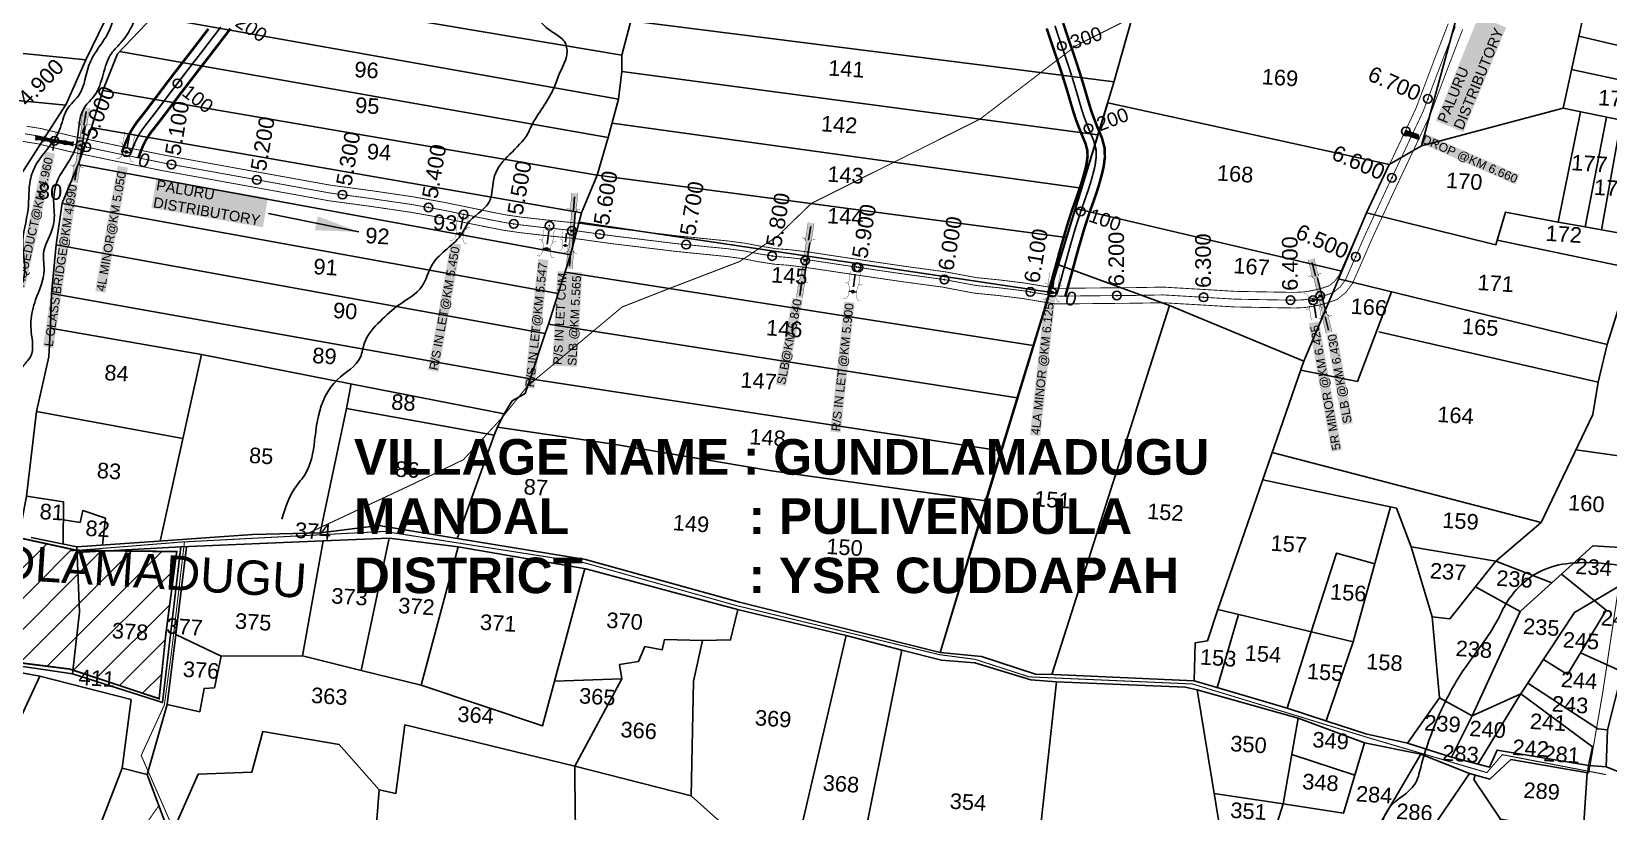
# Model space of a CAD drawing. Header units: inches. Extents: x 198958 to 218693, y 1596361 to 1611769.
# Drawn here: x 203232 to 205051, y 1603020 to 1603920 of the extents above; entities that cross this region are included whole.
import ezdxf
from ezdxf.enums import TextEntityAlignment as Align

# ---------------------------------------------------------------- set-up
doc = ezdxf.new("R2010")
doc.units = ezdxf.units.IN
doc.header["$LTSCALE"] = 15
doc.header["$MEASUREMENT"] = 0
doc.header["$PDMODE"] = 32
doc.header["$PDSIZE"] = 10
doc.linetypes.add('ACAD_ISO02W100', pattern=[15, 12, -3])
doc.linetypes.add('HIDDEN2', pattern=[0.1875, 0.125, -0.0625])
for name, color, linetype in [('CANAL1', 7, 'Continuous'), ('CHANAGE', 1, 'Continuous'), ('CSMark', 72, 'Continuous'), ('PLOTS', 7, 'Continuous'), ('PLOTS NO', 7, 'Continuous'), ('RE REMARKS', 7, 'Continuous'), ('ROAD', 1, 'Continuous'), ('ROADS', 1, 'Continuous'), ('STREAMS', 4, 'Continuous'), ('STRUCTURE', 5, 'Continuous'), ('TEXT', 1, 'Continuous'), ('text2', 7, 'Continuous')]:
    doc.layers.add(name, color=color, linetype=linetype)
doc.styles.get("Standard").update_dxf_attribs({"font": 'arial.ttf'})
doc.dimstyles.get("Standard").update_dxf_attribs({"dimtxt": 0.18, "dimasz": 0.18, "dimexe": 0.18, "dimexo": 0.0625, "dimgap": 0.09, "dimtad": 0, "dimtih": 1, "dimtoh": 1, "dimdec": 4, "dimzin": 0, "dimdsep": 46, "dimtxsty": 'Standard', "dimcen": 0.09, "dimadec": 0, "dimazin": 0, "dimtfac": 1, "dimtdec": 4, "dimtofl": 0, "dimtmove": 0, "dimatfit": 3, "dimfxl": 1, "dimtolj": 1, "dimtzin": 0, "dimarcsym": 0})

# ---------------------------------------------------------------- blocks, each defined once
blk = doc.blocks.new('DROP')
h = blk.add_hatch()
h.set_pattern_fill('ANSI31', color=1, scale=10, angle=45)
h.set_pattern_definition([(90, (-324.4107, -25.7687), (-1.25, 0), [])])
h.paths.add_polyline_path([(-9.9, -4.3), (-13.8, 4.1), (13.8, 4.1), (10.2, -4.3)])
at = {"layer": 'STRUCTURE', "color": 5, "const_width": 0.49}
blk.add_lwpolyline([(-9.9, -4.3), (-13.8, 4.1), (13.8, 4.1), (10.2, -4.3), (-9.9, -4.3)], dxfattribs=at)
at = {"layer": 'STRUCTURE', "color": 5}
blk.add_circle((0, 0), 1.33, dxfattribs=at)
blk = doc.blocks.new('OT')
at = {"layer": 'STRUCTURE', "color": 190}
for points, const_width in [([(769751.4, 1706595.8), (769729.4, 1706595.8)], 0.5), ([(769775.2, 1706601.8), (769775.2, 1706597.8), (769769.2, 1706593.8), (769761.8, 1706593.8), (769754.4, 1706593.8), (769748.4, 1706597.8), (769748.4, 1706601.8)], 0.5), ([(769761.8, 1706593.8), (769761.8, 1706581)], 2.5), ([(769751.4, 1706579), (769729.4, 1706579)], 0.5), ([(769748.4, 1706573), (769748.4, 1706577), (769754.4, 1706581), (769761.8, 1706581), (769761.8, 1706581), (769761.8, 1706581), (769769.2, 1706581), (769775.2, 1706577), (769775.2, 1706573)], 0.5)]:
    blk.add_lwpolyline(points, dxfattribs=dict(at, const_width=const_width))
at = {"layer": 'STRUCTURE', "color": 0}
blk.add_circle((769761.8, 1706587.4), 1.87, dxfattribs=at)
blk.add_leader([(769732.6, 1706587.4), (769753.8, 1706587.4)], dimstyle='Standard', override={"dimasz": 10, "dimgap": 0.09, "dimtad": 0}, dxfattribs=at)
blk = doc.blocks.new('AQUEDUCT')
at = {"layer": 'STRUCTURE'}
h = blk.add_hatch(dxfattribs=at)
h.set_pattern_fill('DASH', color=256, scale=8, angle=-90, style=0)
h.set_pattern_definition([(270, (-1706662.7411, 769762.6106), (1, -1), [1, -1])])
edge = h.paths.add_edge_path()
edge.add_spline(control_points=[(6.5, -63.1), (6.2, -62.6), (5.2, -61.2), (4.6, -58.3), (4.1, -54.4), (3.3, -48.8), (4.1, -41.4), (5.4, -35.8), (6, -33)], knot_values=[0, 0, 0, 0, 1.613557, 5.24513, 8.624976, 13.470124, 22.190216, 30.746377, 30.746377, 30.746377, 30.746377], degree=3, periodic=0)
edge.add_line((6, -33), (4, -30))
edge.add_line((4, -30), (4, 30))
edge.add_line((4, 30), (6, 33))
edge.add_spline(control_points=[(6, 33), (5.3, 35.8), (3.9, 41.3), (2.8, 48.7), (3.5, 54.4), (3.9, 58.3), (4.4, 61.2), (5.4, 62.6), (5.7, 63.1)], knot_values=[0, 0, 0, 0, 8.556161, 17.276253, 22.121402, 25.501247, 29.13282, 30.746377, 30.746377, 30.746377, 30.746377], degree=3, periodic=0)
edge.add_line((5.7, 63.1), (-6.5, 63.1))
edge.add_spline(control_points=[(-6.5, 63.1), (-6.2, 62.6), (-5.2, 61.2), (-4.6, 58.3), (-4.1, 54.4), (-3.3, 48.8), (-4.1, 41.4), (-5.4, 35.8), (-6, 33)], knot_values=[0, 0, 0, 0, 1.613557, 5.24513, 8.624976, 13.470124, 22.190216, 30.746377, 30.746377, 30.746377, 30.746377], degree=3, periodic=0)
edge.add_line((-6, 33), (-4, 30))
edge.add_line((-4, 30), (-4, -30))
edge.add_line((-4, -30), (-6, -33))
edge.add_spline(control_points=[(-6, -33), (-5.3, -35.8), (-3.9, -41.3), (-2.8, -48.7), (-3.5, -54.4), (-3.9, -58.3), (-4.4, -61.2), (-5.4, -62.6), (-5.7, -63.1)], knot_values=[0, 0, 0, 0, 8.556161, 17.276253, 22.121402, 25.501247, 29.13282, 30.746377, 30.746377, 30.746377, 30.746377], degree=3, periodic=0)
edge.add_line((-5.7, -63.1), (6.5, -63.1))
blk.add_circle((0, 0), 0.938)
at = {"layer": 'STRUCTURE', "const_width": 0.628}
for points in [[(-12, 36), (-8, 36), (-4, 30), (-4, -30), (-8, -36), (-12, -36)], [(12, 36), (8, 36), (4, 30), (4, -30), (8, -36), (12, -36)]]:
    blk.add_lwpolyline(points, dxfattribs=at)
at = {"layer": 'STRUCTURE', "color": 3}
for points in [[(-4, 30), (-4, -30)], [(-4, 30), (-4, -30)], [(4, 30), (4, -30)]]:
    blk.add_lwpolyline(points, dxfattribs=at)
at = {"layer": 'STRUCTURE'}
for points in [[(-6.5, 63.1), (-5.7, 61.7), (-4.7, 58.2), (-4.2, 54.9), (-3.6, 50.1), (-4.3, 41.4), (-6, 33)], [(5.7, 63.1), (4.8, 61.7), (3.9, 58.2), (3.5, 54.8), (3.1, 50), (4, 41.3), (6, 33)], [(-5.7, -63.1), (-4.8, -61.7), (-3.9, -58.2), (-3.5, -54.8), (-3.1, -50), (-4, -41.3), (-6, -33)], [(6.5, -63.1), (5.7, -61.7), (4.7, -58.2), (4.2, -54.9), (3.6, -50.1), (4.3, -41.4), (6, -33)]]:
    blk.add_spline(points, degree=3, dxfattribs=at)
at = {"layer": 'STRUCTURE', "color": 0}
blk.add_text('STREAM', height=5, dxfattribs=at).set_placement((-19.7, -0.1), align=Align.MIDDLE_CENTER)
for points in [[(32.5, 0.1), (5.8, 0)], [(0.4, -62), (0.1, -38.2)]]:
    blk.add_leader(points, dimstyle='Standard', override={"dimasz": 10, "dimgap": 0.09, "dimtad": 0}, dxfattribs=at)
blk = doc.blocks.new('SLB')
at = {"layer": 'STRUCTURE'}
h = blk.add_hatch(dxfattribs=at)
h.set_pattern_fill('DOTS', color=6, scale=20, angle=320.3722, style=0)
h.set_pattern_definition([(320.372247934, (-159.4327, -72.9564), (1.2786241598, 0.5641323054), [0, -1.25])])
h.paths.add_polyline_path([(769699.5, 1706871.1), (769699.5, 1706861.1), (769729.1, 1706861.1), (769732.1, 1706863.1), (769792.1, 1706863.1), (769795.1, 1706861.1), (769824.7, 1706861.1), (769824.7, 1706871.1), (769795.1, 1706871.1), (769792.1, 1706869.1), (769732.1, 1706869.1), (769729.1, 1706871.1)])
at = {"layer": 'STRUCTURE', "color": 6, "const_width": 0.628}
for points in [[(769726.1, 1706877.1), (769726.1, 1706873.1), (769732.1, 1706869.1), (769792.1, 1706869.1), (769798.1, 1706873.1), (769798.1, 1706877.1)], [(769726.1, 1706855.1), (769726.1, 1706859.1), (769732.1, 1706863.1), (769792.1, 1706863.1), (769798.1, 1706859.1), (769798.1, 1706855.1)]]:
    blk.add_lwpolyline(points, dxfattribs=at)
at = {"layer": 'STRUCTURE', "color": 6, "linetype": 'ACAD_ISO02W100', "ltscale": 0.5, "const_width": 0.5}
for points in [[(769699.5, 1706871.1), (769729.1, 1706871.1)], [(769699.5, 1706861.1), (769729.1, 1706861.1)], [(769795.1, 1706871.1), (769824.7, 1706871.1)], [(769795.1, 1706861.1), (769824.7, 1706861.1)]]:
    blk.add_lwpolyline(points, dxfattribs=at)
at = {"layer": 'STRUCTURE', "color": 6}
blk.add_lwpolyline([(769732.1, 1706863.1), (769792.1, 1706863.1)], dxfattribs=at)
blk.add_lwpolyline([(769732.1, 1706863.1), (769792.1, 1706863.1)], dxfattribs=at)
at = {"layer": 'STRUCTURE', "color": 0}
blk.add_circle((769762.1, 1706866.1), 1.24, dxfattribs=at)
for points in [[(769703.8, 1706866), (769726.7, 1706866)], [(769818.6, 1706865.8), (769795.7, 1706865.8)]]:
    blk.add_leader(points, dimstyle='Standard', override={"dimasz": 10, "dimgap": 0.09, "dimtad": 0}, dxfattribs=at)

msp = doc.modelspace()

# ---------------------------------------------------------------- hatches: boundary and pattern name
at = {"layer": 'ROAD'}
h = msp.add_hatch(dxfattribs=at)
h.set_pattern_fill('ANSI31', color=30, scale=200, angle=0.056305)
h.paths.add_polyline_path([(203022.5, 1603218.6), (203047, 1603319.9), (203083.7, 1603339.6), (203172.9, 1603345.5), (203284.1, 1603321.3), (203399.1, 1603319.9), (203386.6, 1603225.5), (203378.8, 1603150.1), (203275.8, 1603184.3), (203204.2, 1603193.3), (203167.6, 1603165), (203129.8, 1603159.3), (203115.1, 1603182.7), (203075.6, 1603193.9), (203031.8, 1603211.7)])

# ---------------------------------------------------------------- linework, layer by layer
at = {"layer": 'CANAL1', "color": 1, "linetype": 'HIDDEN2', "ltscale": 4, "const_width": 1}
msp.add_lwpolyline([(203223.9, 1603802.2), (203240.7, 1603799.4), (203276, 1603790.8), (203335.2, 1603778.4), (203384.3, 1603768.4), (203473.8, 1603752.3), (203575.9, 1603733.8), (203623.3, 1603727.4), (203670.4, 1603720.5), (203704, 1603714.5), (203736.1, 1603708), (203760.4, 1603703), (203777, 1603699.8), (203795.9, 1603697), (203820.9, 1603694.1), (203836.4, 1603692.5), (203860.7, 1603690.1), (203901.7, 1603684.4), (203975.9, 1603675.3), (204034.5, 1603669.5), (204053.9, 1603666.9), (204071, 1603663.5), (204089.6, 1603660.6), (204104.7, 1603659.4), (204126.6, 1603656.8), (204167, 1603650.7), (204238.3, 1603640.2), (204283.8, 1603634), (204307, 1603629.7), (204320.7, 1603627.1), (204347.8, 1603624.4), (204376.3, 1603620.9), (204412.2, 1603614.9), (204422.3, 1603614.8), (204448.3, 1603615.1), (204504, 1603615.6), (204536.8, 1603616.2), (204574.4, 1603614), (204619.6, 1603611.3), (204674.1, 1603610.3), (204689.1, 1603610.1), (204699.4, 1603610.6), (204706.6, 1603611.6), (204714.6, 1603613.2), (204724.6, 1603615.9), (204733.1, 1603618.9), (204741.1, 1603625.4), (204747.5, 1603634.1), (204770.5, 1603686.9), (204797.4, 1603744.5), (204821, 1603794.5), (204836.7, 1603827.9), (204855.9, 1603878.8), (204874, 1603926)], dxfattribs=at)
at = {"layer": 'CANAL1', "color": 200, "const_width": 1}
for points in [[(203226, 1603810.9), (203242.5, 1603808.2), (203278, 1603799.6), (203337, 1603787.2), (203386, 1603777.3), (203475.4, 1603761.1), (203577.3, 1603742.7), (203624.6, 1603736.4), (203671.9, 1603729.4), (203705.7, 1603723.4), (203737.9, 1603716.8), (203762.2, 1603711.8), (203778.5, 1603708.6), (203797.1, 1603705.9), (203821.8, 1603703.1), (203837.3, 1603701.5), (203861.8, 1603699), (203902.9, 1603693.3), (203976.9, 1603684.3), (204035.6, 1603678.4), (204055.4, 1603675.7), (204072.6, 1603672.4), (204090.6, 1603669.5), (204105.6, 1603668.4), (204127.9, 1603665.7), (204168.4, 1603659.6), (204239.6, 1603649.1), (204285.3, 1603642.9), (204308.7, 1603638.5), (204321.9, 1603636.1), (204348.8, 1603633.4), (204377.6, 1603629.8), (204413, 1603623.9), (204422.3, 1603623.8), (204448.2, 1603624.1), (204503.9, 1603624.6), (204537, 1603625.2), (204574.9, 1603623), (204619.9, 1603620.3), (204674.2, 1603619.3), (204689, 1603619.1), (204698.5, 1603619.6), (204705.1, 1603620.5), (204712.5, 1603622), (204721.9, 1603624.5), (204728.6, 1603626.9), (204734.6, 1603631.7), (204739.7, 1603638.6), (204762.3, 1603690.6), (204789.3, 1603748.3), (204812.9, 1603798.3), (204828.4, 1603831.4), (204847.5, 1603882), (204865.7, 1603929.3)], [(203221.7, 1603793.4), (203238.9, 1603790.6), (203274, 1603782), (203333.3, 1603769.6), (203382.6, 1603759.6), (203472.2, 1603743.4), (203574.5, 1603724.9), (203622, 1603718.5), (203669, 1603711.6), (203702.3, 1603705.7), (203734.3, 1603699.1), (203758.7, 1603694.2), (203775.5, 1603690.9), (203794.8, 1603688.1), (203819.9, 1603685.2), (203835.4, 1603683.6), (203859.6, 1603681.1), (203900.5, 1603675.4), (203974.9, 1603666.4), (204033.5, 1603660.5), (204052.5, 1603658), (204069.4, 1603654.6), (204088.5, 1603651.6), (204103.8, 1603650.5), (204125.4, 1603647.8), (204165.7, 1603641.8), (204237.1, 1603631.3), (204282.4, 1603625.2), (204305.4, 1603620.8), (204319.4, 1603618.2), (204346.8, 1603615.5), (204375, 1603612), (204411.4, 1603605.9), (204422.3, 1603605.8), (204448.4, 1603606.1), (204504.1, 1603606.6), (204536.6, 1603607.2), (204573.9, 1603605), (204619.2, 1603602.3), (204673.9, 1603601.3), (204689.3, 1603601.1), (204700.3, 1603601.6), (204708.1, 1603602.8), (204716.6, 1603604.4), (204727.3, 1603607.3), (204737.6, 1603611), (204747.7, 1603619.1), (204755.4, 1603629.6), (204778.8, 1603683.2), (204805.5, 1603740.6), (204829.2, 1603790.7), (204845, 1603824.4), (204864.3, 1603875.6), (204882.4, 1603922.8)]]:
    msp.add_lwpolyline(points, dxfattribs=at)
at = {"layer": 'CANAL1', "color": 200, "linetype": 'ByBlock', "ltscale": 40, "const_width": 3}
for points in [[(203335.9, 1603780.8), (203337.7, 1603785.8), (203339.7, 1603790.9), (203341.8, 1603796), (203344.2, 1603801.2), (203346.4, 1603805.3), (203350.1, 1603811.2), (203353.3, 1603815.8), (203356.7, 1603820.1), (203360, 1603824.3), (203361.8, 1603826.6), (203366.3, 1603832.4), (203369.3, 1603836.5), (203372.4, 1603840.6), (203376.8, 1603846.4), (203378.7, 1603848.9), (203381.8, 1603853.1), (203385, 1603857.3), (203388.1, 1603861.4), (203391.9, 1603866.4), (203394.4, 1603869.7), (203397.6, 1603873.8), (203400.8, 1603877.9), (203404, 1603882.1), (203407.2, 1603886.2), (203410.3, 1603890.3), (203413.5, 1603894.4), (203416.7, 1603898.5), (203419.8, 1603902.6), (203422.5, 1603906), (203426.2, 1603910.8), (203429.3, 1603915), (203432.5, 1603919.1), (203435.6, 1603923.2)], [(203354.8, 1603774), (203356.5, 1603778.9), (203358.3, 1603783.6), (203360.1, 1603788), (203362.1, 1603792.2), (203363.7, 1603795.3), (203366.7, 1603800), (203369.4, 1603803.9), (203372.5, 1603807.8), (203375.6, 1603811.9), (203377.6, 1603814.3), (203382.1, 1603820.2), (203385.3, 1603824.4), (203388.5, 1603828.6), (203392.8, 1603834.4), (203394.6, 1603836.9), (203397.8, 1603841), (203400.9, 1603845.2), (203404, 1603849.3), (203407.8, 1603854.2), (203410.3, 1603857.5), (203413.5, 1603861.6), (203416.6, 1603865.7), (203419.8, 1603869.8), (203423, 1603874), (203426.2, 1603878.1), (203429.3, 1603882.2), (203432.5, 1603886.3), (203435.7, 1603890.4), (203438.3, 1603893.8), (203442, 1603898.7), (203445.2, 1603902.8), (203448.4, 1603906.9), (203451.5, 1603911.1), (203453.5, 1603913.7), (203457.9, 1603919.4), (203461, 1603923.6)], [(204404.5, 1603619.2), (204407.1, 1603628.6), (204409.7, 1603638), (204411.2, 1603643.3), (204414.9, 1603656.7), (204417.4, 1603666.1), (204420.1, 1603675.5), (204422.8, 1603684.9), (204425.6, 1603694.4), (204428.5, 1603703.8), (204432.4, 1603715.7), (204434.8, 1603722.5), (204438, 1603731.7), (204440.6, 1603739.2), (204443.9, 1603749.6), (204447.4, 1603762.4), (204448.5, 1603767.5), (204449.7, 1603776), (204449.4, 1603783.1), (204447.3, 1603791.1), (204443.8, 1603799.5), (204441.7, 1603804.3), (204436.3, 1603818.4), (204433.2, 1603828), (204430.4, 1603837.4), (204427.7, 1603846.8), (204425.9, 1603852.8), (204422.1, 1603865.1), (204419.2, 1603874.3), (204416.1, 1603883.4), (204413, 1603892.6), (204409.9, 1603901.8), (204406.8, 1603911.1), (204402.6, 1603923.7)], [(204423.8, 1603613.9), (204426.4, 1603623.2), (204429, 1603632.6), (204430.5, 1603638), (204434.2, 1603651.4), (204436.7, 1603660.8), (204439.3, 1603670.1), (204442, 1603679.3), (204444.7, 1603688.6), (204447.5, 1603697.7), (204451.3, 1603709.3), (204453.6, 1603715.9), (204456.9, 1603725.1), (204459.6, 1603732.9), (204463.1, 1603743.9), (204466.8, 1603757.7), (204468.2, 1603764), (204469.7, 1603775), (204469.3, 1603786.1), (204466.2, 1603797.6), (204462.1, 1603807.4), (204460.2, 1603811.9), (204455.2, 1603825), (204452.3, 1603833.9), (204449.6, 1603843), (204446.9, 1603852.3), (204445.1, 1603858.5), (204441.2, 1603871.1), (204438.2, 1603880.5), (204435.1, 1603889.8), (204432, 1603899), (204428.8, 1603908.2), (204425.7, 1603917.4), (204421.6, 1603930)]]:
    msp.add_lwpolyline(points, dxfattribs=at)
at = {"layer": 'CANAL1', "color": 1, "linetype": 'HIDDEN2', "ltscale": 15, "const_width": 2}
msp.add_lwpolyline([(203345.4, 1603777.4), (203347.1, 1603782.3), (203349, 1603787.2), (203350.9, 1603792), (203353.1, 1603796.7), (203355, 1603800.3), (203358.4, 1603805.6), (203361.4, 1603809.8), (203364.6, 1603814), (203367.8, 1603818.1), (203369.7, 1603820.5), (203374.2, 1603826.3), (203377.3, 1603830.4), (203380.4, 1603834.6), (203384.8, 1603840.4), (203386.7, 1603842.9), (203389.8, 1603847.1), (203392.9, 1603851.2), (203396.1, 1603855.3), (203399.9, 1603860.3), (203402.4, 1603863.6), (203405.5, 1603867.7), (203408.7, 1603871.8), (203411.9, 1603876), (203415.1, 1603880.1), (203418.2, 1603884.2), (203421.4, 1603888.3), (203424.6, 1603892.4), (203427.8, 1603896.5), (203430.4, 1603899.9), (203434.1, 1603904.8), (203437.3, 1603908.9), (203440.4, 1603913), (203443.6, 1603917.1), (203445.6, 1603919.8), (203449.9, 1603925.4)], dxfattribs=at)
at = {"layer": 'CANAL1', "color": 1, "linetype": 'HIDDEN2', "ltscale": 40, "const_width": 2}
msp.add_lwpolyline([(204414.2, 1603616.6), (204416.8, 1603625.9), (204419.4, 1603635.3), (204420.8, 1603640.6), (204424.5, 1603654), (204427.1, 1603663.4), (204429.7, 1603672.8), (204432.4, 1603682.1), (204435.1, 1603691.5), (204438, 1603700.7), (204441.9, 1603712.5), (204444.2, 1603719.2), (204447.4, 1603728.4), (204450.1, 1603736.1), (204453.5, 1603746.8), (204457.1, 1603760.1), (204458.4, 1603765.8), (204459.7, 1603775.5), (204459.4, 1603784.6), (204456.7, 1603794.4), (204452.9, 1603803.4), (204450.9, 1603808.1), (204445.7, 1603821.7), (204442.7, 1603830.9), (204440, 1603840.2), (204437.3, 1603849.5), (204435.5, 1603855.6), (204431.7, 1603868.1), (204428.7, 1603877.4), (204425.6, 1603886.6), (204422.5, 1603895.8), (204419.4, 1603905), (204416.2, 1603914.2), (204412.1, 1603926.8)], dxfattribs=at)
at = {"layer": 'CHANAGE'}
for p in [(204419.9, 1603903.5), (203400, 1603860.4), (204450.8, 1603808.4), (204441.9, 1603712.6)]:
    msp.add_point(p, dxfattribs=at)
at = {"layer": 'PLOTS'}
for points in [[(204332, 1603378.5), (204454.3, 1603777.1), (204479.7, 1603860.1), (204610.6, 1604324.8), (204624.7, 1604324.5), (204686.5, 1604527.5)], [(204895.7, 1604011.3), (204834.7, 1603788.2), (204797.7, 1603766.7), (204472.9, 1603837.9)], [(204834.7, 1603788.2), (204998.4, 1603831.6), (205037.7, 1604013.6)], [(203912.5, 1603892.8), (203380.1, 1603982.8)], [(203323.6, 1603947.7), (203294.3, 1603887.4), (203271.7, 1603836.2), (203215.4, 1603749), (203218, 1603669.5), (203212.2, 1603626.1), (203175.8, 1603535.9), (203158.7, 1603439.2), (203134, 1603409.2), (203103.4, 1603371.9), (203068.1, 1603336.6), (203069.8, 1603327.3), (202980.3, 1603364), (202858.1, 1603416.1)], [(204998.4, 1603831.6), (205106.7, 1603809.6), (205122.2, 1603889.8), (205148.2, 1603884.8), (205169.3, 1603956.8), (205228.2, 1603945.8), (205292.6, 1603870.6), (205229.3, 1603737.5), (205234.2, 1603736.7)], [(202894.6, 1603928), (203294.3, 1603887.4)], [(203218.6, 1603344.5), (203225.9, 1603383.7), (203237.2, 1603481.6), (203251.6, 1603544.8), (203253.4, 1603580.2), (203254.5, 1603618), (203260.1, 1603673.9), (203267.1, 1603721.9), (203285.4, 1603766.9), (203300.8, 1603809.6), (203313.8, 1603852.3), (203330.6, 1603894.6), (203371.9, 1603937.4)], [(203924.1, 1603936.9), (203912.5, 1603892.8), (203912.4, 1603874.1), (203908.5, 1603842.1), (203896.7, 1603797.7), (203884.2, 1603754.5), (203865.8, 1603710.8), (203853.4, 1603662.3), (203839.2, 1603617.9), (203827.9, 1603582.6), (203824, 1603571.5), (203806.6, 1603519.5), (203800.9, 1603502.5), (203786, 1603493.8), (203776.8, 1603479.1), (203769.4, 1603464.8), (203765.3, 1603454.4), (203722.5, 1603335.2), (203632.3, 1603350.1), (203564.5, 1603341.5), (203486.6, 1603339.5), (203378.2, 1603331.9), (203283.9, 1603325.3), (203231, 1603336)], [(203371.9, 1603937.4), (203908.5, 1603842.1)], [(203922.9, 1603932.4), (204480.3, 1603862.1)], [(205016.4, 1603915), (205122.2, 1603889.8)], [(203896.7, 1603797.7), (203333.2, 1603897.3)], [(202865.7, 1603412.9), (202880, 1603611.1), (202904.8, 1603698.1), (202917.8, 1603742.6), (202923.3, 1603858.7), (202918.7, 1603874.2), (202992, 1603866.6), (202994.4, 1603862.3), (203271.1, 1603835.3)], [(204461.6, 1603800.9), (203912.4, 1603874.1)], [(205115.1, 1603853.2), (205008, 1603876.3)], [(203313.8, 1603852.3), (203884.2, 1603754.5)], [(204472.9, 1603837.9), (204279.8, 1603203.4), (204327.2, 1603198.7), (204389.7, 1603178.3), (204410.6, 1603177.9), (204572.5, 1603170.6), (204574, 1603214.7), (204588, 1603216.9), (204600.1, 1603253.2), (204699.3, 1603539.9), (204771.3, 1603710.8), (204797.7, 1603766.7)], [(204771.3, 1603710.8), (204920.7, 1603674.1), (204931.7, 1603711.8), (204992.4, 1603700.1), (205018.4, 1603827.6)], [(205048.1, 1603821.5), (205023.7, 1603694.8), (204992.4, 1603700.1)], [(205023.7, 1603694.8), (205042.6, 1603691.4), (205065.2, 1603818)], [(203865.8, 1603710.8), (203300.8, 1603809.6)], [(203901.2, 1603814.5), (204442.7, 1603739.4)], [(203285.4, 1603766.9), (203853.4, 1603662.3)], [(205100.7, 1603776.5), (205091.1, 1603692.8), (205087.2, 1603680.7), (205076.7, 1603646.9), (205049.2, 1603558.9), (205038.6, 1603515.3), (205032.5, 1603478.2), (204972.8, 1603353.4), (204662.8, 1603434.3)], [(204425.3, 1603682.5), (203884.2, 1603754.5)], [(203839.2, 1603617.9), (203267.1, 1603721.7)], [(204743, 1603643.7), (204435.9, 1603716.1)], [(203863.1, 1603700.1), (204405.8, 1603619.2)], [(205042.6, 1603691.4), (205088, 1603683.3)], [(203260.1, 1603673.9), (203824, 1603571.5)], [(204922.2, 1603679.5), (205076.7, 1603646.9)], [(203847.1, 1603642.6), (204387, 1603557.9)], [(204416, 1603651), (204544.4, 1603603.9), (204699.3, 1603539.9)], [(204739.3, 1603634.9), (205049.2, 1603558.9)], [(203806.6, 1603519.5), (203254.5, 1603618)], [(204695.7, 1603529.4), (204761, 1603516.4), (204800.3, 1603619.9)], [(204544.4, 1603603.9), (204408.4, 1603177.9)], [(205012.9, 1603437.2), (205087.1, 1603426.9), (205105.3, 1603490.7), (205116.4, 1603518.1), (205130.3, 1603580.3), (205152.6, 1603575.3), (205161.9, 1603600.6), (205247, 1603578.9)], [(204368.4, 1603497.3), (203827.9, 1603582.6)], [(203253.3, 1603577.8), (203427.8, 1603547.4), (203599.7, 1603513.7), (203776.8, 1603479.1)], [(205038.6, 1603515.3), (204785.8, 1603573.6)], [(203427.8, 1603547.4), (203380.1, 1603332)], [(203765.3, 1603454.4), (203594.8, 1603484.9), (203600.4, 1603513.6)], [(204349.7, 1603436.3), (203806.6, 1603519.5)], [(203237.2, 1603481.6), (203406.3, 1603450.6)], [(203594.8, 1603484.9), (203564.5, 1603341.5)], [(203768.9, 1603463.5), (203902.7, 1603444), (204085.3, 1603413.3), (204332, 1603378.5), (204279.8, 1603203.4), (204048.2, 1603261.5), (203870.6, 1603310.6), (203722.5, 1603335.2)], [(204651.8, 1603402.6), (204806.1, 1603369.9), (204823.1, 1603325.3), (204920.7, 1603308.8), (204972.8, 1603353.4)], [(203268, 1603328.5), (203268.6, 1603377.2), (203225.9, 1603383.7)], [(203268.3, 1603356.6), (203287.7, 1603353.5), (203290.9, 1603367.5), (203317, 1603358.4), (203313.6, 1603327.4)], [(204799.2, 1603371.4), (204755.9, 1603215.6), (204600.1, 1603253.2)], [(203082, 1603184.5), (203117.6, 1603174.7), (203124.9, 1603152.8), (203175.7, 1603159), (203211, 1603188.7), (203278.9, 1603178.8), (203286.9, 1603249.9), (203283.9, 1603325.3)], [(203278.9, 1603178.8), (203382.5, 1603145.7), (203404, 1603325.3)], [(203284.2, 1603318.9), (203404, 1603325.3), (203568, 1603332.2), (203644.2, 1603335.4), (203723.8, 1603325.3), (203871, 1603300.1), (204047.3, 1603252.6), (204171.2, 1603222.9), (204235.5, 1603206.1), (204281.3, 1603194.5), (204319.7, 1603191.6), (204384.3, 1603171.8), (204413.8, 1603169.6), (204562.1, 1603163.3), (204576.2, 1603160.4), (204692.8, 1603127.5), (204769, 1603099.2), (204834, 1603086), (204890.3, 1603063.6), (204913.7, 1603057.4), (204938, 1603079.8), (205026.9, 1603064.4), (205027.4, 1603073)], [(203410.5, 1603325.6), (203398.2, 1603224.2), (203388, 1603143.6), (203425.7, 1603135.1), (203430.7, 1603161.9), (203442.6, 1603162.8), (203450.3, 1603199.2), (203398.2, 1603224.2)], [(203450.3, 1603199.2), (203544, 1603199.7), (203568, 1603332.2)], [(203644.2, 1603335.4), (203612, 1603182.8), (203544, 1603199.7)], [(203612, 1603182.8), (203680.9, 1603165.6), (203723.8, 1603325.3)], [(204818.7, 1603098.7), (204855.5, 1603151.1), (204847, 1603244.5), (204823.1, 1603325.3)], [(205064.9, 1603324.6), (205076.4, 1603288.1), (205011.5, 1603249.6), (204948.9, 1603155.2), (204900, 1603074.5)], [(204985.3, 1603283.9), (205032.5, 1603326.6), (205064.9, 1603324.6)], [(204707.6, 1603227.2), (204736.9, 1603318.1), (204781, 1603305.9)], [(204847, 1603244.5), (204867.7, 1603242.4), (204920.7, 1603308.8)], [(204920.7, 1603308.8), (204985.3, 1603283.9), (204948.5, 1603250.6)], [(203680.9, 1603165.6), (203821, 1603118.7), (203869.8, 1603300.4)], [(205018.3, 1603202.9), (205047.9, 1603252.4), (204996.2, 1603293.8)], [(204893.4, 1603130.2), (204948.5, 1603250.6), (204897, 1603279.1)], [(203912.5, 1603173), (203909.9, 1603189.4), (203931.6, 1603192.9), (203939.1, 1603210.2), (203959, 1603206.5), (203961.8, 1603218.5), (204005.7, 1603217.4), (204037.9, 1603217.9), (204046.3, 1603252.9)], [(204623.9, 1603247.4), (204599.3, 1603162.8)], [(204005.7, 1603217.4), (203995.1, 1603170.2), (203992.5, 1603038), (203858.3, 1603072.4)], [(204171.2, 1603222.9), (204110.3, 1602961.1), (204087.1, 1602950.5), (204030.1, 1602964.8), (204032.9, 1603001.8), (203992.5, 1603038)], [(204680.1, 1603139.3), (204707.6, 1603227.2)], [(204755.9, 1603215.6), (204725, 1603124.5)], [(204235.5, 1603206.1), (204179.4, 1602925.6)], [(205047.8, 1603071.4), (205049.5, 1603114.3), (205066.2, 1603181), (205057.6, 1603185.4), (205018.3, 1603202.9), (205003.3, 1603177.9), (204975.6, 1603195.5)], [(203175.2, 1603158.5), (203213.7, 1603181.3), (203241.3, 1603176), (203192.3, 1603071.4), (203106.1, 1603100.2)], [(203263.3, 1602876), (203289.4, 1602948.3), (203336.3, 1603069.9), (203346.5, 1603149), (203241.3, 1603176)], [(203834.9, 1603170.4), (203912.5, 1603173), (203858.3, 1603072.4)], [(204110.3, 1602961.1), (204135, 1602930.6), (204179.4, 1602925.6), (204222.1, 1602922.4), (204221.3, 1602911.1), (204304.2, 1602877.4), (204339.1, 1602813.8), (204374.3, 1602807.8), (204413.8, 1603169.6)], [(204572.5, 1603170.6), (204604.3, 1603161.4), (204680.1, 1603139.3), (204725.8, 1603124.2), (204770.7, 1603109.7), (204818.7, 1603098.7), (204869.4, 1603082.6), (204913.4, 1603071), (204922.3, 1603090.9), (205028, 1603073), (205047.8, 1603071.4), (205099.7, 1603051), (205246, 1603046.9), (205264.4, 1603012.7), (205354.5, 1603007.9), (205644.1, 1602960.4)], [(204957.4, 1603168), (205038.3, 1603115.5), (205049.5, 1603114.3)], [(203388, 1603143.6), (203364.9, 1603062.7), (203336.3, 1603069.9)], [(204576.2, 1603160.4), (204610.3, 1602951.7), (204597.4, 1602912.1), (204579, 1602901), (204526.7, 1602829.5), (204520.5, 1602756), (204426.7, 1602801.6), (204374.3, 1602807.8)], [(204855.5, 1603151.1), (204893.4, 1603130.2), (204869.4, 1603082.6)], [(204893.4, 1603130.2), (204949.3, 1603155.7)], [(205027.4, 1603073), (205032.3, 1603094.6), (204949.3, 1603155.7)], [(204692.8, 1603127.5), (204675.5, 1603028.6), (204595.8, 1603040.7)], [(203364.9, 1603062.7), (203391.8, 1602990.7), (203447.6, 1602934.3), (203492.5, 1602906.1), (203619.5, 1602878), (203632.5, 1603045), (203586.3, 1603097.4), (203498.4, 1603112.1), (203485.9, 1603065.4), (203423.7, 1603062.9), (203391.8, 1602990.7)], [(203741.8, 1602868.4), (203807.4, 1602911.7), (203852.8, 1602911.6), (203860.4, 1602983.8), (203858.5, 1603014.1), (203858.3, 1603072.4), (203662.2, 1603119.9), (203651.8, 1603040.5), (203632.5, 1603045)], [(204662, 1602986.2), (204675.5, 1603028.6), (204745, 1603018), (204769, 1603099.2)], [(204834, 1603086), (204776.8, 1602988.4), (204759.5, 1602959), (204729.9, 1602901.3), (204709, 1602842.6), (204689.3, 1602870.4), (204654.3, 1602815.7), (204682.8, 1602805.4), (204699.4, 1602801), (204709, 1602842.6), (204734, 1602833.7), (204750.6, 1602827.7), (204761.8, 1602878.7), (204729.9, 1602901.3)], [(204758, 1603061.8), (204685.5, 1603085.6)], [(204890.3, 1603063.6), (204832.5, 1602979.3), (204841.4, 1602973.2), (204831.3, 1602962.1), (204825.4, 1602965.3), (204777.1, 1602920.4), (204796.8, 1602912.9), (204819.9, 1602895.6), (204882.5, 1602909.6), (204926, 1603010.9)], [(205026, 1603064.6), (205019.7, 1602972), (204996.1, 1602974.9), (204999, 1602998.5), (204926, 1603010.9), (204895.3, 1603056.9), (204896.7, 1603061.9)]]:
    msp.add_lwpolyline(points, dxfattribs=at)
at = {"layer": 'ROAD', "color": 30, "const_width": 1.98}
msp.add_lwpolyline([(203022.5, 1603218.6), (203047, 1603319.9), (203083.7, 1603339.6), (203172.9, 1603345.5), (203284.1, 1603321.3), (203399.1, 1603319.9), (203386.6, 1603225.5), (203378.8, 1603150.1), (203275.8, 1603184.3), (203204.2, 1603193.3), (203167.6, 1603165), (203129.8, 1603159.3), (203115.1, 1603182.7), (203075.6, 1603193.9), (203031.8, 1603211.7)], close=True, dxfattribs=at)
at = {"layer": 'ROADS', "const_width": 1.19}
for points in [[(203544.6, 1603338.3), (203629.1, 1603377.9), (203671, 1603397.6), (203729.6, 1603425.9), (203774.4, 1603474.5), (203803.7, 1603511), (203846.7, 1603546.9), (203912.9, 1603602.3), (203967.5, 1603623.7), (204048.3, 1603654.7), (204092.3, 1603684.2), (204131, 1603721.7), (204226.4, 1603769.4), (204325.5, 1603819), (204436.4, 1603903.9), (204616.1, 1603994.4), (204720.4, 1604051.9), (204808.3, 1604087), (204907.1, 1604139.2), (204976.4, 1604209.2), (205030.6, 1604264.8)], [(205347.9, 1604267.9), (205344.7, 1604101.5), (205339, 1604044.6), (205328.2, 1603974.4), (205320.7, 1603949.9), (205317, 1603938), (205293.4, 1603867.1), (205232.8, 1603739.3), (205209.3, 1603678.4), (205192.8, 1603590.1), (205150.3, 1603496.2), (205068, 1603314.6), (205059.7, 1603262), (205044, 1603157.7), (205027.9, 1603064.3)], [(205047.7, 1603062.5), (204928, 1603085.5), (204910.3, 1603064.8), (204773.5, 1603105.1), (204676, 1603135), (204570.8, 1603167.1), (204408.3, 1603174.2), (204382.4, 1603175.3), (204319.7, 1603195.6), (204279.2, 1603200.9), (204044.3, 1603257.7), (203869, 1603307.1), (203638.6, 1603343.2), (203405.3, 1603331), (203276.8, 1603320.7)], [(203408, 1603331.1), (203393.2, 1603205.1), (203384.8, 1603142.8), (203358.1, 1603084.6), (203395.5, 1602999.1), (203516.8, 1602891.7), (203666.5, 1602832.3), (203747, 1602811.3), (204031.6, 1602509.2), (204064.9, 1602366.9), (204100.3, 1602344.7), (204136.5, 1602333.6), (204267.5, 1602224), (204286.5, 1602172.4), (204310.1, 1602094), (204312.7, 1602053), (204398.6, 1601967.4), (204403.5, 1601920.6), (204435.3, 1601898.6), (204416, 1601861.3)], [(203342, 1602974.2), (203378.4, 1603026.7)]]:
    msp.add_lwpolyline(points, dxfattribs=at)
at = {"layer": 'STREAMS'}
for points in [[(203067.8, 1603336.8), (203087.6, 1603355.1), (203124.8, 1603383.7), (203141.1, 1603404.3), (203144, 1603410.8), (203164.9, 1603439.9), (203169.4, 1603449.7), (203174.7, 1603475.6), (203181.5, 1603512.3), (203197.2, 1603553.9), (203201.3, 1603575.1), (203205.7, 1603596.6), (203221.3, 1603630.5), (203223.9, 1603646.6), (203221.4, 1603673.5), (203227.6, 1603715.3), (203230.2, 1603748.7), (203237.1, 1603767), (203264, 1603806.6), (203272, 1603829.3), (203287.4, 1603848.6), (203297.7, 1603881.2), (203304.4, 1603894.4), (203320.8, 1603920.6), (203326.9, 1603937.7), (203338.6, 1603972.4), (203347.7, 1603986.5), (203348.8, 1604015.2), (203348.8, 1604024.9), (203353.2, 1604039.9), (203359.2, 1604076.1), (203376.6, 1604103.3), (203380.9, 1604129.6), (203406.2, 1604164.5), (203411.9, 1604190.7), (203429.8, 1604217.2), (203439.3, 1604232.2), (203449.5, 1604261), (203462, 1604284.2), (203467.8, 1604312.5), (203488.5, 1604334.5), (203495.7, 1604352), (203499.6, 1604361.5), (203511.1, 1604368.8), (203521, 1604374.4), (203530, 1604381), (203536.3, 1604390.6), (203536.3, 1604403), (203532.5, 1604413.7), (203541.4, 1604429.9), (203546.5, 1604429.2), (203556.5, 1604437.4), (203561, 1604447.1), (203577.5, 1604458.7), (203582.4, 1604470.9), (203580.2, 1604475), (203572.7, 1604491.7), (203580.1, 1604509), (203592.5, 1604524.1), (203613.7, 1604549.7), (203612.7, 1604569.9), (203602, 1604616.3), (203579.1, 1604664.8), (203569.8, 1604676.5), (203549.3, 1604732.4), (203538.6, 1604762.5), (203536.3, 1604793.2), (203514.5, 1604822.4), (203496.5, 1604853.5), (203494.4, 1604915), (203493.4, 1604948.1), (203500.6, 1604977.6), (203502.1, 1605020.6), (203518.4, 1605049.2), (203523.1, 1605075), (203525.6, 1605098.7), (203537.3, 1605122), (203541.2, 1605140.8), (203542.5, 1605173.8), (203546.5, 1605194.3), (203541.5, 1605220.2), (203542.5, 1605243), (203550.9, 1605302.5), (203551, 1605319.5), (203555.8, 1605334.8), (203553.8, 1605367.8), (203554.5, 1605381), (203557.7, 1605401.3)], [(203593.6, 1605390.7), (203587.4, 1605379), (203590.9, 1605356.3), (203583.9, 1605327.9), (203580.2, 1605314.3), (203583.2, 1605285), (203581.8, 1605262.6), (203582.7, 1605249.9), (203582.2, 1605223.3), (203593.3, 1605186.6), (203564.8, 1605116.3), (203563.4, 1605088.9), (203554.1, 1605070.9), (203546.5, 1605038.3), (203534.3, 1605014.7), (203532.4, 1604998.2), (203528.4, 1604977), (203523.1, 1604962.2), (203522.5, 1604916.4), (203527.2, 1604887.3), (203555.4, 1604848.3), (203563.6, 1604822.2), (203572.5, 1604801.2), (203578.5, 1604786.4), (203580.8, 1604770.9), (203582.9, 1604759.6), (203601.5, 1604709.1), (203609, 1604675.7), (203618.4, 1604653.2), (203620.3, 1604641.4), (203641, 1604609.4), (203647, 1604571.5), (203647.3, 1604558.4), (203646.5, 1604538.7), (203629.8, 1604512.9), (203617.5, 1604496), (203607.1, 1604472), (203608.7, 1604450), (203604.7, 1604439.9), (203585.5, 1604409.7), (203578.4, 1604382), (203572, 1604371.4), (203550.6, 1604352.5), (203541.4, 1604338.8), (203534.4, 1604319.4), (203523.4, 1604303.1), (203516.9, 1604292.2), (203514.2, 1604278.1), (203474.3, 1604247.1), (203462.8, 1604225.6), (203436.7, 1604172.4), (203408.3, 1604132.2), (203400.7, 1604115.8), (203399.3, 1604076.8), (203388.9, 1604050.9), (203378.2, 1603995.4), (203364.1, 1603976.3), (203359.8, 1603964.8), (203352.5, 1603938.5), (203335.7, 1603908.6), (203323.7, 1603894.8), (203304.2, 1603846.4), (203292.7, 1603832.7), (203282.2, 1603785.6), (203277.8, 1603775.8), (203260.8, 1603746.3), (203257.3, 1603717.6), (203257.9, 1603705.2), (203249.3, 1603677), (203245.8, 1603667.2), (203246.1, 1603644.9), (203236.3, 1603610.4), (203230.8, 1603585.4), (203231.3, 1603573.2), (203230.7, 1603545.6), (203220.1, 1603531.3), (203213.7, 1603503.6), (203203.8, 1603482.2), (203192.6, 1603464.3), (203166, 1603417.6), (203156.8, 1603411.5), (203140.2, 1603387.8), (203121, 1603360.4), (203111.2, 1603352), (203094.7, 1603334.1), (203058.4, 1603289.5), (203039.4, 1603256.6), (203028.9, 1603227.2), (203013.1, 1603209.4), (202973.6, 1603173.8), (202951.6, 1603152), (202920.1, 1603134), (202907.5, 1603122.8), (202894.7, 1603118.3), (202886.1, 1603114.6), (202823.2, 1603077.5), (202780.7, 1603073.8), (202760.7, 1603079.3), (202740.2, 1603089.9), (202730.4, 1603091.9), (202678, 1603087.2)], [(204367.7, 1604872.2), (204356.1, 1604838.3), (204345.8, 1604796.7), (204345.4, 1604760.8), (204343.1, 1604740.2), (204336.8, 1604727.8), (204332.4, 1604714.5), (204344.7, 1604697.8), (204345.9, 1604681.8), (204328, 1604626.1), (204306.4, 1604609.5), (204253.7, 1604559.9), (204229.9, 1604540.6), (204210.4, 1604520.6), (204203, 1604514.7), (204160.8, 1604495.7), (204125.4, 1604489.7), (204091.5, 1604484.4), (204059.2, 1604468.8), (204049.8, 1604443.6), (204037.3, 1604425.1), (204013.3, 1604357.1), (204004.3, 1604331.9), (204000.6, 1604317.9), (203977.3, 1604247.4), (203963, 1604230.4), (203949.4, 1604205.7), (203930.1, 1604183.6), (203925.1, 1604178.6), (203880.2, 1604139.8), (203863.7, 1604116.4), (203826, 1604099.7), (203806.7, 1604083.2), (203775.1, 1604077.4), (203757.4, 1604071.9), (203751.4, 1604051.6), (203763.3, 1604010.4), (203767.5, 1603995.5), (203771.2, 1603979), (203776.8, 1603963.1), (203785.7, 1603956.5), (203807.8, 1603942.2), (203816.5, 1603933.7), (203824, 1603926.1), (203835.7, 1603917.5), (203847, 1603907.4), (203848.9, 1603892.8), (203840.3, 1603871), (203833.8, 1603854.4), (203808.2, 1603811), (203804, 1603802.5), (203765.8, 1603753.6), (203759, 1603722.7), (203734.5, 1603698.3), (203728.3, 1603687.5), (203694, 1603651.5), (203681.9, 1603625.9), (203655.6, 1603604.8), (203634, 1603586), (203615.6, 1603560.8), (203610.9, 1603544.4), (203584.5, 1603518.5), (203562.5, 1603476.6), (203558.1, 1603447.6), (203547.7, 1603410.1), (203535.2, 1603393), (203520.3, 1603357.5)], [(205496.1, 1602391.8), (205468.9, 1602385.7), (205436.4, 1602366.4), (205405.4, 1602362.1), (205379.9, 1602347.5), (205330.7, 1602330.6), (205304.3, 1602304.9), (205268.4, 1602283.7), (205235.2, 1602244.4), (205224.9, 1602233.4), (205202, 1602220.8), (205187, 1602197), (205175.2, 1602185.7), (205067.4, 1602182.9), (204893.4, 1602230.8), (204872.7, 1602252.3), (204863.3, 1602284.8), (204854.8, 1602308), (204851.7, 1602319.6), (204831.7, 1602400.6), (204830.4, 1602415), (204824.9, 1602430.5), (204824.5, 1602452.4), (204818.8, 1602468.1), (204813.1, 1602500.4), (204805, 1602506.3), (204762.4, 1602523), (204751.7, 1602529.3), (204712.4, 1602553.9), (204690.9, 1602579.2), (204679.1, 1602587.1), (204671.5, 1602590.2), (204673.3, 1602641.6), (204680.7, 1602668.6), (204696.6, 1602693.7), (204703.3, 1602709.2), (204712.6, 1602724.2), (204719.3, 1602747.8), (204725.7, 1602765.1), (204734, 1602833.7), (204727.5, 1602894.7), (204724.8, 1602908.7), (204742.6, 1602926.1), (204763.5, 1602947.9), (204760.9, 1602974.7), (204776.8, 1602988.4), (204798.1, 1603024.7), (204827.1, 1603051.3), (204834, 1603070.7), (204855.4, 1603131.8), (204882.6, 1603182.1), (204923.6, 1603242.8), (204930.1, 1603255.8), (204976.9, 1603299.4), (205010.6, 1603306.8), (205052.6, 1603305.4), (205087, 1603301.9), (205145.2, 1603314), (205168.8, 1603330.4), (205206.8, 1603362.3), (205222.2, 1603380.8), (205232.8, 1603427), (205244.1, 1603447.6), (205252.7, 1603470), (205262.4, 1603479.4), (205266.3, 1603498), (205281.7, 1603546.4), (205310.9, 1603576.5), (205335.7, 1603625.3), (205344.3, 1603653.8), (205365, 1603686.4), (205376.7, 1603719.3), (205391.1, 1603743.9), (205394.9, 1603763.1), (205408.9, 1603806.1), (205407.7, 1603822.3), (205414.8, 1603839), (205409.5, 1603876), (205406.6, 1603893.6), (205412.4, 1603905.9), (205423.1, 1603935.9), (205440, 1603952.8), (205460.9, 1603986.4), (205495.3, 1604054.1), (205507.8, 1604067.7), (205524.3, 1604105.4), (205549.5, 1604128.8), (205562.6, 1604167.2), (205584.1, 1604190.2), (205594.7, 1604220.1), (205614.3, 1604270.7)]]:
    msp.add_spline(points, degree=3, dxfattribs=at)
at = {"layer": 'text2', "color": 2, "linetype": 'Continuous'}
for p in [(204842.2, 1603842.5), (203294.8, 1603786.9), (203393, 1603766.9), (203491.6, 1603749.1), (204800.7, 1603751.4), (203590.3, 1603731.9), (203689.4, 1603717.1), (203787.8, 1603698.2), (203887.3, 1603686.4), (203986.7, 1603674.2), (204086, 1603661.1), (204183, 1603648.3), (204185.3, 1603648), (204759, 1603660.3), (204284.5, 1603633.9), (204383.7, 1603619.7), (204483.5, 1603615.5), (204583.6, 1603613.4), (204683.7, 1603610.2)]:
    msp.add_point(p, dxfattribs=at)
at = {"layer": 'text2', "color": 3}
for p in [(203258, 1603794, 146), (204817, 1603805, 157), (203288, 1603789, 147), (203341, 1603781, 148), (203730, 1603709, 149), (203829, 1603696, 150), (203855, 1603690, 151), (204124, 1603656), (204409, 1603619, 154), (204718, 1603615, 156), (204710, 1603610, 155)]:
    msp.add_point(p, dxfattribs=at)

# ---------------------------------------------------------------- block references
for name, p, xscale, yscale, zscale, rotation in [('AQUEDUCT', (203258, 1603794, 146), 0.35, 0.35, 0.35, 260.4179387984184), ('DROP', (204824, 1603800.9), 0.7, 0.7, 0.7, 160.8737763901753)]:
    msp.add_blockref(name, p, dxfattribs=dict(xscale=xscale, yscale=yscale, zscale=zscale, rotation=rotation))
at = {"layer": 'STRUCTURE', "color": 0}
for name, p, xscale, yscale, zscale, rotation in [('SLB', (1295062.4, 878577.1, 147), 0.7, 0.7, 0.7, 80.68028559754713), ('OT', (-869543.5, 2356347.4, 148), 0.6999999999999998, 0.6999999999999998, 0.6999999999999998, 259.2304714759838), ('SLB', (1358367.2, 983202.2, 151), 0.6999999999999998, 0.6999999999999998, 0.6999999999999998, 86.01878993935054), ('OT', (-863453.3, 2364322, 149), 0.7, 0.7, 0.7, 258.7984048858312), ('OT', (-913855.2, 2287940, 300), 0.7, 0.7, 0.7, 262.8019617371952), ('OT', (-599033.7, 2047436.9, 210), 0.4899999999999999, 0.4899999999999999, 0.4899999999999999, 265.3478621087517), ('SLB', (1300758.5, 885814.6), 0.6999999999999998, 0.6999999999999998, 0.6999999999999998, 81.06622133292778), ('SLB', (1493346.1, 1364155.2, 156), 0.6999999999999997, 0.6999999999999997, 0.6999999999999997, 103.747477075715), ('OT', (-913884.8, 2287265.1), 0.6999999999999998, 0.6999999999999998, 0.6999999999999998, 262.834020120945), ('OT', (-913654.7, 2287264.1, 154), 0.6999999999999998, 0.6999999999999998, 0.6999999999999998, 262.834020120945), ('OT', (1471496.1, 1267916.3, 155), 0.7, 0.7, 0.7, 99.43587806056661)]:
    msp.add_blockref(name, p, dxfattribs=dict(at, xscale=xscale, yscale=yscale, zscale=zscale, rotation=rotation))

# ---------------------------------------------------------------- texts
at = {"layer": 'CHANAGE'}
for s, rotation, p in [('200', 326.8696, (203469.6, 1603934.1)), ('300', 18.7863, (204430.3, 1603907)), ('100', 322.5318, (203408.7, 1603853.8)), ('200', 20.8581, (204461.1, 1603812.3)), ('0', 340.3149, (203355.7, 1603773.7)), ('100', 340.8557, (204452.3, 1603709)), ('0', 344.428, (204424.7, 1603613.6))]:
    msp.add_text(s, height=16, rotation=rotation, dxfattribs=at).set_placement(p, align=Align.MIDDLE_LEFT)
at = {"layer": 'CSMark', "color": 1}
for s, rotation, p in [('4.900', 46.1005, (203220.4, 1603838.9)), ('6.700', 336.4703, (204775, 1603872.8)), ('5.000', 67.6861, (203296.4, 1603797.5)), ('5.100', 80.3344, (203394.2, 1603777.6)), ('5.200', 80.3344, (203492.9, 1603759.8)), ('5.300', 80.3344, (203591.6, 1603742.6)), ('5.400', 80.3344, (203690.7, 1603727.8)), ('6.600', 336.4703, (204733.4, 1603781.7)), ('5.500', 80.3344, (203789.1, 1603708.9)), ('5.600', 80.3344, (203888.5, 1603697.1)), ('5.700', 80.3344, (203988, 1603685)), ('5.800', 80.3344, (204087.3, 1603671.8)), ('5.900', 80.3344, (204186.6, 1603658.7)), ('6.000', 80.3344, (204285.8, 1603644.6)), ('6.100', 80.3344, (204384.9, 1603630.4)), ('6.500', 336.4703, (204691.7, 1603690.6)), ('6.200', 90.1691, (204482.9, 1603626.2)), ('6.300', 90.1691, (204583, 1603624.2)), ('6.400', 90.1691, (204683.1, 1603620.9))]:
    msp.add_text(s, height=18, rotation=rotation, dxfattribs=at).set_placement(p, align=Align.MIDDLE_LEFT)
at = {"layer": 'PLOTS NO'}
for s, p in [('96', (203603.5, 1603867.7)), ('141', (204150.1, 1603869.5)), ('169', (204650.2, 1603859.4)), ('178', (205038.1, 1603835.2)), ('95', (203604.4, 1603826.5)), ('142', (204141.7, 1603805.1)), ('94', (203618, 1603773)), ('143', (204149.1, 1603747)), ('168', (204598.5, 1603748.3)), ('177', (205007.1, 1603760.2)), ('80', (203238.5, 1603727.4)), ('170', (204862.7, 1603739.8)), ('176', (205033.3, 1603731.8)), ('93', (203694.2, 1603691.4)), ('144', (204148.8, 1603699)), ('92', (203616.1, 1603676.1)), ('172', (204977.5, 1603678.7)), ('91', (203556.3, 1603640.2)), ('167', (204617.4, 1603641.3)), ('145', (204084.3, 1603630.7)), ('171', (204899, 1603621.9)), ('90', (203578.9, 1603589.6)), ('166', (204752.7, 1603594.5)), ('146', (204078.4, 1603569.6)), ('165', (204881.1, 1603571.3)), ('89', (203555, 1603537.6)), ('84', (203315.2, 1603517.8)), ('147', (204048.8, 1603509.4)), ('88', (203646.1, 1603483.9)), ('164', (204852.7, 1603469.6)), ('148', (204059.1, 1603443.9)), ('85', (203482, 1603422.3)), ('83', (203306.5, 1603404.9)), ('86', (203650.6, 1603406.5)), ('87', (203798.8, 1603386.1)), ('151', (204387.6, 1603372.2)), ('160', (205003.6, 1603367.8)), ('81', (203240.5, 1603357.5)), ('149', (203970.8, 1603344.6)), ('152', (204518, 1603357.7)), ('159', (204858.4, 1603347.5)), ('82', (203293.4, 1603338.2)), ('374', (203534.9, 1603335.9)), ('150', (204147.9, 1603317.3)), ('157', (204660.4, 1603321)), ('237', (204844.1, 1603289.1)), ('234', (205012, 1603294.3)), ('236', (204920.7, 1603280.6)), ('373', (203576.9, 1603260.2)), ('156', (204729, 1603264.8)), ('372', (203654.1, 1603249)), ('246', (205041.4, 1603234.8)), ('378', (203323.8, 1603220)), ('377', (203386.6, 1603225.5)), ('375', (203465.8, 1603231.1)), ('371', (203748.4, 1603229.8)), ('370', (203894.2, 1603232)), ('235', (204951.6, 1603225)), ('238', (204873.9, 1603199.5)), ('245 ', (204997.4, 1603209.4)), ('153', (204578.9, 1603189.6)), ('154', (204630.6, 1603194.2)), ('158', (204770.7, 1603184.4)), ('411', (203285.4, 1603166.1)), ('376', (203405.7, 1603175.5)), ('155', (204702.3, 1603173)), ('244', (204995.2, 1603163.7)), ('363', (203553.6, 1603145.3)), ('365', (203862.7, 1603144.8)), ('243', (204984.8, 1603135.5)), ('364', (203722.4, 1603123.6)), ('369', (204065.6, 1603119.4)), ('239', (204837.6, 1603113.6)), ('240', (204889.7, 1603107.1)), ('241', (204959.5, 1603115.3)), ('366', (203910.5, 1603105.8)), ('350', (204613.9, 1603089.6)), ('349', (204708.6, 1603094.1)), ('283', (204858.5, 1603078.9)), ('242', (204939.3, 1603085.3)), ('281', (204975.1, 1603078.1)), ('368', (204143.8, 1603044.2)), ('348', (204696.9, 1603045.8)), ('289', (204952, 1603035.8)), ('354', (204290.3, 1603023.2)), ('284', (204758.8, 1603031.7)), ('351', (204613.9, 1603012.7)), ('286', (204805.3, 1603011.5))]:
    msp.add_text(s, height=18, rotation=356.3896, dxfattribs=at).set_placement(p)
at = {"layer": 'ROAD', "color": 30}
msp.add_text('GUNDLAMADUGU', height=39.632, rotation=356.3896, dxfattribs=at).set_placement((203072, 1603296.2))
at = {"layer": 'STRUCTURE', "color": 5, "attachment_point": 1, "bg_fill": 1, "box_fill_scale": 1.1, "bg_fill_color": 7, "bg_fill_true_color": 16777215, "bg_fill_transparency": 0}
for s, insert, char_height, width, rotation in [('{\\C1;PALURU DISTRIBUTORY }', (204852.9, 1603817.9), 12, 128.083, 67.6845), ('DROP @KM 6.660', (204838.7, 1603801.3), 10, 117.651, 336.4282), ('AQUEDUCT@KM 4.960', (203213.3, 1603627.2), 10, 157.249, 77.3182), ('4L MINOR@KM 5.050', (203306.2, 1603621.5), 10, 144.82, 79.8484), ('L CLASS BRIDGE@KM 4.990', (203246.1, 1603557.6), 10, 188.313, 81.44), ('{\\C1;PALURU DISTRIBUTORY }', (203376.7, 1603749), 12, 128.083, 350.1804), ('R/S IN LET@KM 5.450', (203690.2, 1603530.4), 10, 147.14, 79.8484), ('R/S IN LET@KM 5.547', (203801.1, 1603510.3), 10, 147.14, 83.8492), ('R/S IN LET CUM SLB @KM 5.565', (203833.3, 1603535.7), 10, 107.042, 86.9159), ('SLB@KM 5.840', (204091.1, 1603513.9), 10, 99.814, 78.8966), ('R/S IN LET @KM 5.900', (204154.1, 1603459.5), 10, 148.702, 83.8492), ('4LA MINOR @KM 6.125', (204384.4, 1603455.3), 10, 157.611, 83.8492), ('5R MINOR @KM 6.425', (204732, 1603436.3), 10, 148.702, 100.1409), ('SLB @KM 6.430', (204744.7, 1603467.2), 10, 103.695, 100.1409)]:
    msp.add_mtext(s, dxfattribs=dict(at, insert=insert, char_height=char_height, width=width, rotation=rotation))
at = {"layer": 'TEXT', "insert": (203603.5, 1603449.7), "char_height": 41.015, "width": 1072.762, "attachment_point": 1}
msp.add_mtext('\\pxql;{\\fArial|b1|i0|c0|p34;\\C1;VILLAGE NAME :\\C5; GUNDLAMADUGU\\P\\C1;MANDAL             : \\C5;PULIVENDULA \\P\\C1;DISTRICT            : \\C5;YSR CUDDAPAH}', dxfattribs=at)

# ---------------------------------------------------------------- leaders
at = {"layer": 'RE REMARKS', "color": 1}
msp.add_leader([(203609.1, 1603688.9), (203504.8, 1603710.3)], dimstyle='Standard', override={"dimasz": 50}, dxfattribs=at)

doc.saveas('drawing.dxf')
